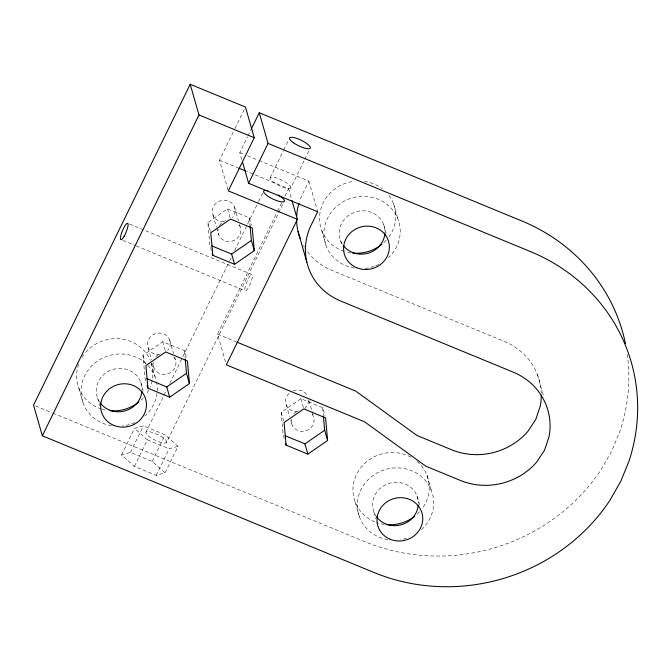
<?xml version="1.0" encoding="UTF-8"?>
<svg xmlns="http://www.w3.org/2000/svg" width="671" height="671" viewBox="0 0 671 671"><rect width="100%" height="100%" fill="white"/><g stroke="black" fill="none" stroke-linecap="round" stroke-linejoin="round"><path stroke-width="0.5" stroke-dasharray="3.35 2.52" d="M228.023 189.885L219.509 160.193L234.523 129.428M234.984 128.488L245.452 107.05M241.795 159.53L239.807 152.602L247.498 136.842M247.951 135.911L250.669 130.35M121.535 454.93L134.51 428.358L143.393 425.867L165.15 434.833L178.033 446.29L165.058 472.862L156.175 475.353L134.418 466.387L121.535 454.93L130.417 452.439L152.174 461.405L165.058 472.862M130.417 452.439L143.393 425.867M145.976 432.208L166.207 390.757M169.889 383.225L182.302 357.786M182.764 356.846L229.205 261.707M229.667 260.767L231.042 257.941M234.724 250.4L247.138 224.97M247.599 224.03L258.176 202.365M258.637 201.417L263.233 191.998M270.178 177.773L283.305 150.891M283.758 149.96L288.731 139.769M134.418 466.387L147.385 439.815L134.51 428.358M152.174 461.405L165.15 434.833M225.515 361.862L217.563 334.15L277.131 212.128M277.593 211.189L281.711 202.743M284.923 196.175L288.589 188.668L246.366 171.264M166.559 442.441A11.499 3.045 26 0 0 152.527 432.51A11.499 3.045 26 0 0 149.717 437.014A11.499 3.045 26 0 0 166.559 442.441L284.278 201.292M290.769 188.006A11.499 3.045 26 0 0 276.729 178.075A11.499 3.045 26 0 0 273.927 182.579A11.499 3.045 26 0 0 290.769 188.006L304.34 160.201M304.793 159.27L309.323 150.002M156.175 475.353L169.151 448.782L178.033 446.29M258.998 160.512L308.886 181.069L302.403 194.355A61.329 57.521 -16 0 0 299.492 201.493M211.474 250.686L209.88 245.108L207.842 222.495L227.57 208.857L249.335 217.832L251.466 225.263M145.817 380.759L145.02 377.966L142.982 355.362L162.709 341.724L184.475 350.69L186.874 359.06M284.244 438.633L283.179 434.917L281.149 412.304L300.876 398.666L322.634 407.641L325.032 416.003M239.807 152.602L243.648 154.179M247.482 155.764L258.033 160.117M219.509 160.193L237.735 167.708M129.595 224.097L252.011 274.556A8.815 1.971 -67.6 0 1 248.48 287.515A8.815 1.971 -67.6 0 1 245.393 286.022A8.815 1.971 -67.6 0 1 252.011 274.556M122.827 240.377L135.357 245.544M136.322 245.947L245.242 290.837M217.563 334.15L235.924 341.715M147.385 439.815L169.151 448.782M35.488 405.93L51.919 412.707M52.883 413.101L365.141 541.799A187.066 175.441 -16 0 0 601.057 469.742L611.902 450.795L620.088 430.748A187.066 175.441 -16 0 0 627.226 353.843M537.479 374.72L543.72 396.494M393.558 203.716L397.953 219.056M383.602 224.424L386.345 234.011M426.974 475.236L431.369 490.576M417.018 495.944L419.761 505.531M340.532 240.528L342.185 246.282M308.886 181.069L317.685 211.751M321.778 230.556L326.173 245.896M288.589 188.668L291.709 199.555M373.948 512.048L375.869 518.758M355.194 502.076L359.589 517.416M308.937 400.73L311.763 410.577M312.04 411.558L313.458 416.481M300.876 398.666L303.544 407.968M234.506 206.987L238.457 220.767M239.589 224.71L240.151 226.672M286.274 404.848L289.662 416.657M290.795 420.6L291.919 424.533M227.57 208.857L230.237 218.159M281.149 412.304L283.548 420.675M212.975 215.039L216.364 226.848M216.641 227.838L218.62 234.724M207.842 222.495L210.778 232.728M169.646 339.853L173.596 353.634M174.728 357.568L175.29 359.539M162.709 341.724L165.376 351.025M148.115 347.905L151.503 359.715M152.627 363.657L153.76 367.591M151.201 363.263L155.043 376.691M142.982 355.362L145.381 363.732M140.692 382.059L143.166 390.681M97.622 398.163L99.82 405.829M78.868 388.19L83.271 403.531M322.634 407.641L323.279 414.829M249.335 217.832L250.073 226.052M184.475 350.69L185.121 357.886M312.082 414.015A11.499 10.786 -16 0 1 305.137 431.017A11.499 10.786 -16 0 1 291.424 418.964M293.94 413.806A11.499 10.786 -16 0 1 298.796 410.442M388.979 195.487A38.331 35.949 -16 0 1 388.073 237.979M386.186 240.218A38.331 35.949 -16 0 1 382.621 243.657M350.941 252.908A38.331 35.949 -16 0 1 345.146 251.659M344.206 251.365A38.331 35.949 -16 0 1 319.874 213.386A38.331 35.949 -16 0 1 354.439 181.254M364.387 181.371A38.331 35.949 -16 0 1 382.269 188.736M239.312 224.986A11.499 10.786 -16 0 1 231.344 241.308A11.499 10.786 -16 0 1 218.117 229.155M219.484 225.582A11.499 10.786 -16 0 1 225.498 220.633M376.691 516.989A22.999 21.573 -16 0 1 388.652 483.531A22.999 21.573 -16 0 1 418.377 503.309M159.849 354.64A11.499 10.786 -16 0 1 147.612 342.327A11.499 10.786 -16 0 1 163.749 333.915A11.499 10.786 -16 0 1 167.633 350.581M307.57 251.776A61.329 57.521 -16 0 0 331.726 270.279L504.424 341.464A64.399 60.398 -16 0 1 541.245 393.03M304.391 247.071A61.329 57.521 -16 0 1 303.443 245.435M417.169 461.463A38.331 35.949 -16 0 1 422.084 508.719M419.601 511.738A38.331 35.949 -16 0 1 416.792 514.523M384.357 524.428A38.331 35.949 -16 0 1 376.691 522.566M374.871 521.87A38.331 35.949 -16 0 1 357.677 472.275A38.331 35.949 -16 0 1 411.667 457.58M223.711 221.849A11.499 10.786 -16 0 1 212.606 208.849A11.499 10.786 -16 0 1 228.903 201.174A11.499 10.786 -16 0 1 232.493 217.714M151.336 363.313A38.331 35.949 -16 0 1 152.476 378.989M152.132 380.851A38.331 35.949 -16 0 1 150.094 387.259M148.87 389.859A38.331 35.949 -16 0 1 145.758 394.825M143.275 397.844A38.331 35.949 -16 0 1 139.711 401.283M105.121 410.023A38.331 35.949 -16 0 1 102.235 409.285M101.296 408.991A38.331 35.949 -16 0 1 79.052 363.17M82.097 357.14A38.331 35.949 -16 0 1 117.962 338.67A38.331 35.949 -16 0 1 150.262 360.386M156.544 381.698A38.331 35.949 -16 0 1 157.131 392.451M157.014 393.391A38.331 35.949 -16 0 1 144.861 415.97M134.879 422.512A38.331 35.949 -16 0 1 122.382 425.993M111.461 425.733A38.331 35.949 -16 0 1 85.997 373.311A38.331 35.949 -16 0 1 147.352 364.865M148.023 365.561A38.331 35.949 -16 0 1 156.309 380.667M387.788 539.618A38.331 35.949 -16 0 1 360.528 490.644A38.331 35.949 -16 0 1 417.714 473.927A38.331 35.949 -16 0 1 421.187 529.864M406.551 538.201A38.331 35.949 -16 0 1 400.679 539.61M308.492 400.478A11.499 10.786 -16 0 1 303.586 409.503M298.008 411.591A11.499 10.786 -16 0 1 286.458 405.284A11.499 10.786 -16 0 1 289.713 392.736M293.152 390.757A11.499 10.786 -16 0 1 307.813 396.796M99.82 402.332A22.999 21.573 -16 0 1 113.282 369.352A22.999 21.573 -16 0 1 142.026 390.371M354.372 268.098A38.331 35.949 -16 0 1 326.978 219.417A38.331 35.949 -16 0 1 383.753 202.063A38.331 35.949 -16 0 1 388.509 257.664M378.696 264.449A38.331 35.949 -16 0 1 375.022 266.035M374.091 266.37A38.331 35.949 -16 0 1 365.292 268.358M342.21 243.909A22.999 21.573 -16 0 1 356.192 211.726A22.999 21.573 -16 0 1 384.961 231.789M173.923 357.073A11.499 10.786 -16 0 1 166.978 374.066A11.499 10.786 -16 0 1 153.256 362.021M155.773 356.863A11.499 10.786 -16 0 1 160.637 353.5"/><path stroke-width="1.01" d="M242.365 161.51L248.605 183.284L317.685 211.751L311.201 225.037A61.329 57.521 -16 0 0 340.524 300.96L513.223 372.145A64.399 60.398 -16 0 1 549.088 436.603L544.592 450.107L536.607 462.168A64.399 60.398 -16 0 1 460.365 480.428L425.825 466.194L364.529 421.774L226.362 364.831L297.387 219.35L228.299 190.874L254.25 137.731L245.452 107.05L190.187 84.269L33.55 405.133L42.348 435.815L373.94 572.48A187.066 175.441 -16 0 0 609.855 500.423L620.7 481.476L628.886 461.43A187.066 175.441 -16 0 0 530.568 251.617L268.065 143.426L259.266 112.745L521.77 220.935A187.066 175.441 -16 0 1 625.439 343.544M42.348 435.815L198.985 114.951L190.187 84.269M251.122 129.428L259.266 112.745M248.605 183.284L268.065 143.426M211.768 245.888L231.638 254.074L251.365 240.436L250.073 226.052M234.573 264.299L254.301 250.66L252.262 228.056L230.505 219.09L210.778 232.728L212.808 255.332L234.573 264.299L231.638 254.074M146.907 378.746L166.777 386.941L186.504 373.302L185.213 358.918M169.713 397.165L189.44 383.527L187.402 360.923L165.645 351.948L145.917 365.586L147.956 388.199L169.713 397.165L166.777 386.941M285.074 435.697L304.944 443.883L324.672 430.245L323.372 415.861M307.872 454.108L327.599 440.47L325.569 417.865L303.804 408.899L284.076 422.537L286.114 445.141L307.872 454.108L304.944 443.883M198.985 114.951L254.25 137.731M238.691 168.102L245.41 170.87M236.888 342.118L355.731 391.092L417.026 435.513L451.566 449.746A64.399 60.398 -16 0 0 527.809 431.487L535.793 419.425L540.289 405.93A64.399 60.398 -16 0 0 541.287 395.018M291.994 200.545L297.387 219.35M298.033 231.42L306.823 262.101M324.672 430.245L327.599 440.47M251.365 240.436L254.301 250.66M285.578 443.279L286.114 445.141M212.279 253.47L212.808 255.332M186.504 373.302L189.44 383.527M147.15 385.406L147.956 388.199M384.936 232.745A22.999 21.573 -16 0 1 368.413 253.093A22.999 21.573 -16 0 1 343.275 245.469M418.285 505.213A22.999 21.573 -16 0 1 401.35 524.756A22.999 21.573 -16 0 1 376.691 516.989M141.958 391.327A22.999 21.573 -16 0 1 125.024 410.87A22.999 21.573 -16 0 1 100.373 403.095M280.537 196.486A11.499 3.045 26 0 1 281.493 201.862A11.499 3.045 26 0 1 266.127 194.875A11.499 3.045 26 0 1 267.855 190.715M278.213 194.993A11.499 3.045 26 0 1 279.807 195.982M414.485 516.427A38.331 35.949 -16 0 1 386.32 524.647M138.947 401.921A38.331 35.949 -16 0 1 110.002 410.753M300.247 238.608A61.329 57.521 -16 0 1 296.624 220.214M296.683 216.431A61.329 57.521 -16 0 1 298.914 203.321M381.858 244.294A38.331 35.949 -16 0 1 352.912 253.126M356.737 267.746A22.999 21.573 -16 0 0 389.281 245.25A22.999 21.573 -16 0 0 353.382 230.455A22.999 21.573 -16 0 0 356.737 267.746M293.378 142.722A11.499 3.045 26 0 0 310.228 148.148A11.499 3.045 26 0 0 296.188 138.218A11.499 3.045 26 0 0 293.378 142.722M113.827 425.38A22.999 21.573 -16 0 0 146.37 402.885A22.999 21.573 -16 0 0 110.472 388.09A22.999 21.573 -16 0 0 113.827 425.38M390.153 539.266A22.999 21.573 -16 0 0 422.688 516.771A22.999 21.573 -16 0 0 386.798 501.975A22.999 21.573 -16 0 0 390.153 539.266M124.135 236.267A8.815 1.971 -67.6 0 0 127.666 223.309A8.815 1.971 -67.6 0 0 121.048 234.766A8.815 1.971 -67.6 0 0 124.135 236.267"/></g></svg>
